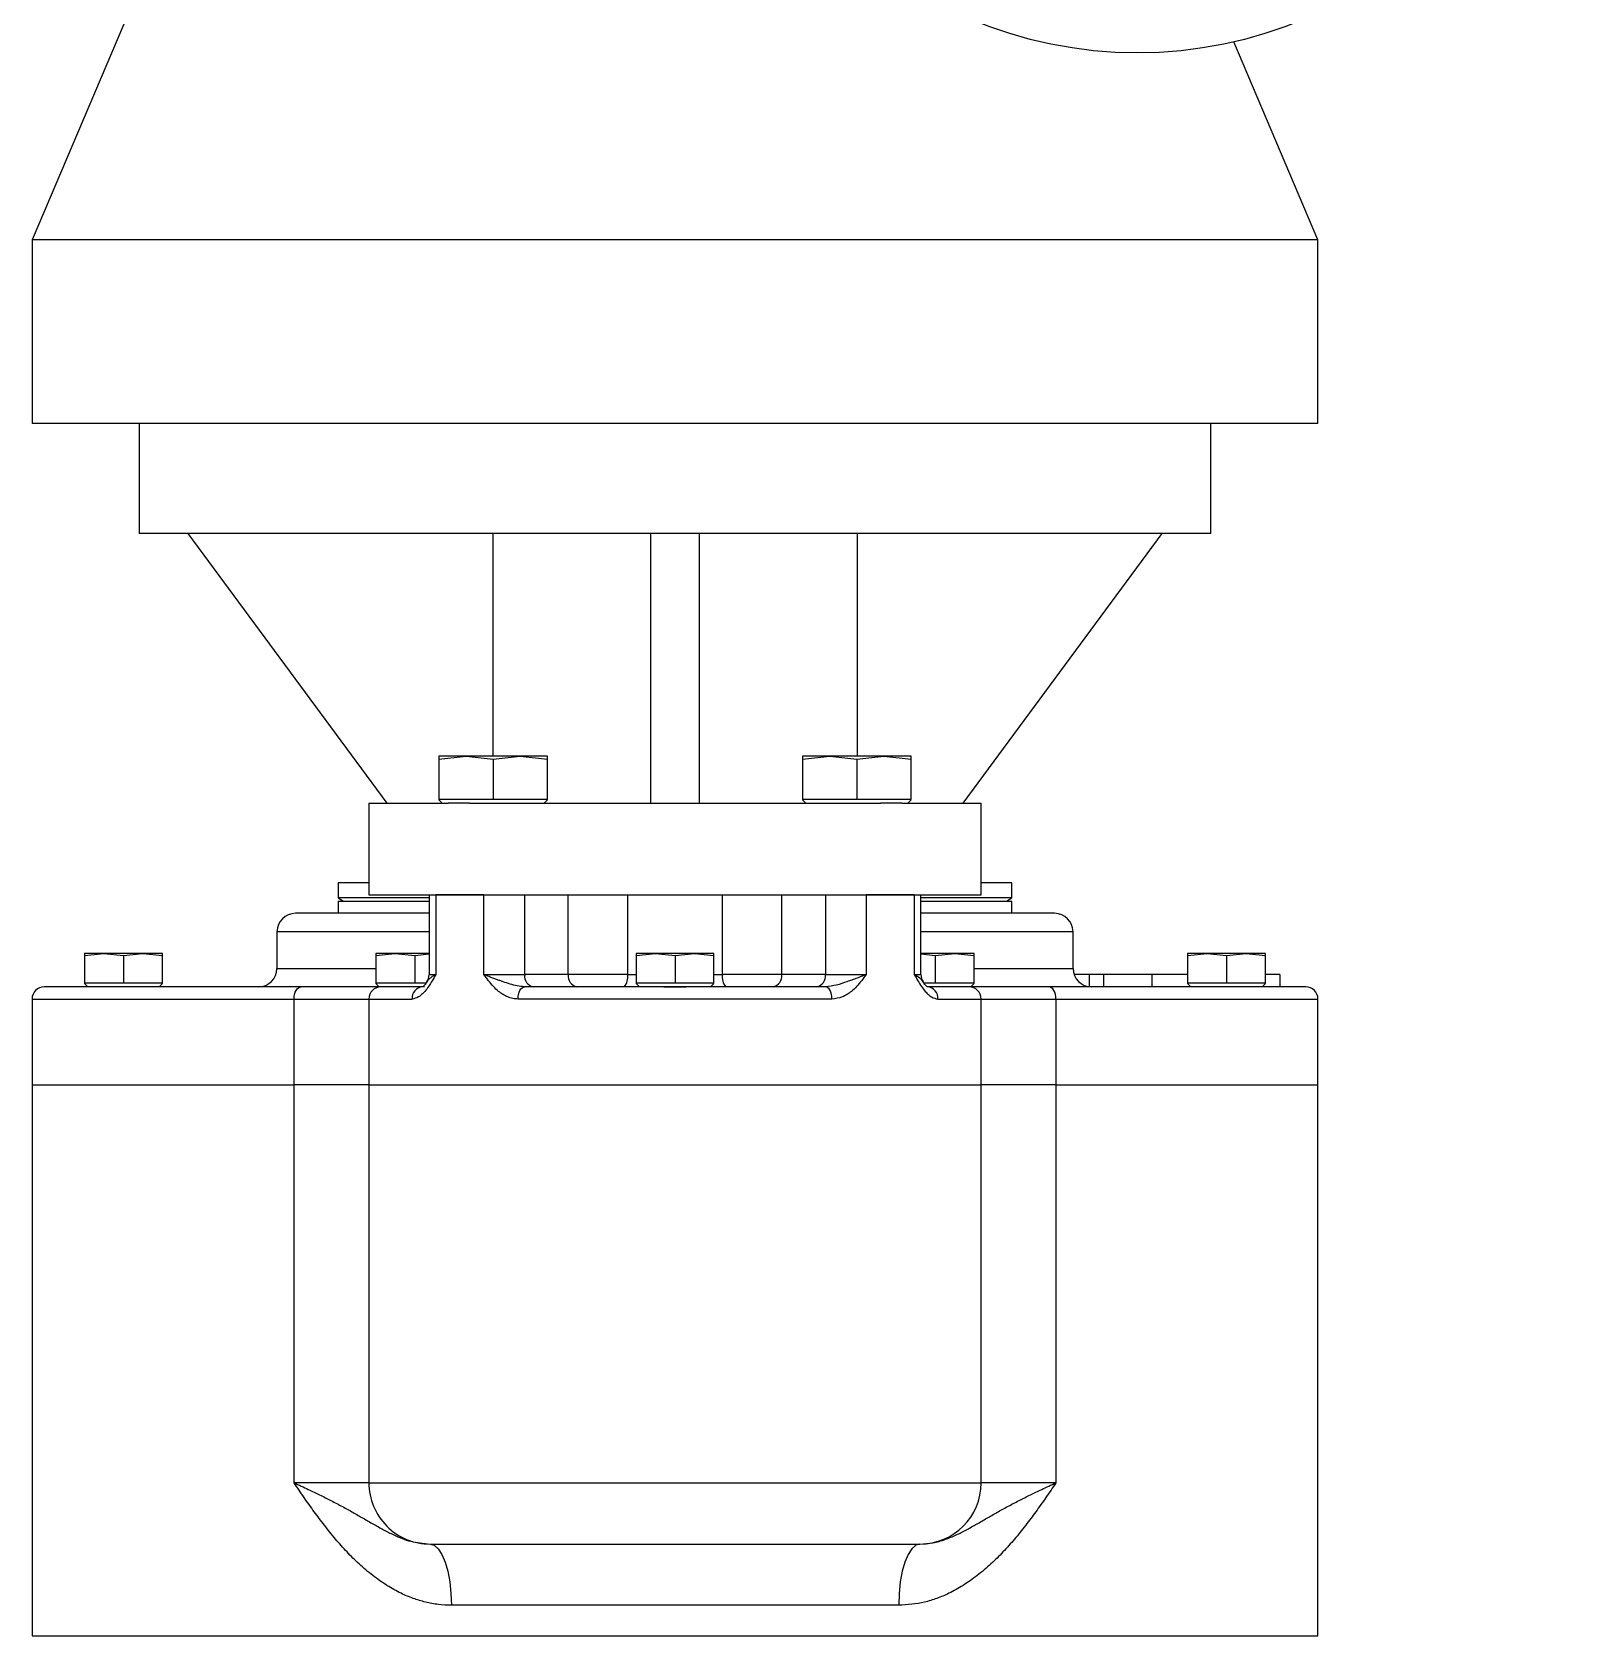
# Model space of a CAD drawing. Header units: millimetres. Extents: x 284 to 3312, y -237 to 1155.
# Drawn here: x 2250.7 to 2501.2, y 447.3 to 709.2 of the extents above; entities that cross this region are included whole.
import ezdxf

# ---------------------------------------------------------------- set-up
doc = ezdxf.new("R2010")
doc.units = ezdxf.units.MM

msp = doc.modelspace()

# ---------------------------------------------------------------- linework, layer by layer
at = {"color": 7, "linetype": 'Continuous', "lineweight": 25}
for p, q in [((2267.74, 715.334), (2250.74, 675.334)), ((2460.74, 675.334), (2447.013, 707.634)), ((2250.74, 675.334), (2250.74, 645.334)), ((2460.74, 675.334), (2250.74, 675.334)), ((2460.74, 645.334), (2460.74, 675.334)), ((2460.74, 645.334), (2250.74, 645.334)), ((2268.24, 645.334), (2268.24, 627.334)), ((2443.24, 627.334), (2443.24, 645.334)), ((2443.24, 627.334), (2268.24, 627.334)), ((2308.74, 583.334), (2276.24, 627.334)), ((2326.008, 627.334), (2326.008, 591.014)), ((2351.74, 627.334), (2351.74, 583.334)), ((2359.74, 583.334), (2359.74, 627.334)), ((2385.472, 627.334), (2385.472, 591.014)), ((2435.24, 627.334), (2402.74, 583.334)), ((2317.177, 590.515), (2321.609, 591.014)), ((2317.177, 591.014), (2317.177, 590.515)), ((2321.609, 591.014), (2317.177, 591.014)), ((2317.177, 590.515), (2317.177, 583.934)), ((2321.609, 591.014), (2326.042, 590.515)), ((2330.474, 591.014), (2321.609, 591.014)), ((2326.042, 590.515), (2330.474, 591.014)), ((2326.042, 590.515), (2326.042, 583.934)), ((2330.474, 591.014), (2334.907, 590.515)), ((2334.907, 591.014), (2330.474, 591.014)), ((2334.907, 590.515), (2334.907, 591.014)), ((2334.907, 583.934), (2334.907, 590.515)), ((2376.574, 590.515), (2381.006, 591.014)), ((2376.574, 591.014), (2376.574, 590.515)), ((2381.006, 591.014), (2376.574, 591.014)), ((2376.574, 590.515), (2376.574, 583.934)), ((2381.006, 591.014), (2385.439, 590.515)), ((2389.871, 591.014), (2381.006, 591.014)), ((2385.439, 590.515), (2389.871, 591.014)), ((2385.439, 590.515), (2385.439, 583.934)), ((2389.871, 591.014), (2394.304, 590.515)), ((2394.304, 591.014), (2389.871, 591.014)), ((2394.304, 590.515), (2394.304, 591.014)), ((2394.304, 583.934), (2394.304, 590.515)), ((2305.74, 583.334), (2305.74, 568.334)), ((2305.74, 583.334), (2318.679, 583.334)), ((2320.793, 583.934), (2317.177, 583.934)), ((2317.177, 583.934), (2317.177, 583.884)), ((2317.177, 583.884), (2317.727, 583.334)), ((2322.176, 583.334), (2318.679, 583.334)), ((2322.426, 583.934), (2320.793, 583.934)), ((2322.176, 583.334), (2389.304, 583.334)), ((2326.042, 583.934), (2322.426, 583.934)), ((2329.658, 583.934), (2326.042, 583.934)), ((2331.291, 583.934), (2329.658, 583.934)), ((2334.907, 583.934), (2331.291, 583.934)), ((2334.357, 583.334), (2334.907, 583.884)), ((2380.189, 583.934), (2376.574, 583.934)), ((2376.574, 583.934), (2376.574, 583.884)), ((2376.574, 583.884), (2377.124, 583.334)), ((2381.823, 583.934), (2380.189, 583.934)), ((2385.439, 583.934), (2381.823, 583.934)), ((2389.054, 583.934), (2385.439, 583.934)), ((2390.688, 583.934), (2389.054, 583.934)), ((2392.801, 583.334), (2389.304, 583.334)), ((2394.304, 583.934), (2390.688, 583.934)), ((2392.801, 583.334), (2405.74, 583.334)), ((2393.754, 583.334), (2394.304, 583.884)), ((2405.74, 568.334), (2405.74, 583.334)), ((2300.74, 570.334), (2300.74, 567.834)), ((2305.74, 570.334), (2300.74, 570.334)), ((2305.74, 568.334), (2405.74, 568.334)), ((2315.582, 568.334), (2315.582, 555.334)), ((2316.675, 568.334), (2316.675, 555.334)), ((2324.532, 568.334), (2316.675, 568.334)), ((2324.532, 555.334), (2324.532, 568.334)), ((2331.188, 555.334), (2331.188, 568.334)), ((2338.316, 555.334), (2338.316, 568.334)), ((2347.975, 568.334), (2347.975, 555.334)), ((2363.505, 555.334), (2363.505, 568.334)), ((2373.164, 555.334), (2373.164, 568.334)), ((2380.292, 568.334), (2380.292, 555.334)), ((2386.948, 568.334), (2386.948, 555.334)), ((2394.805, 568.334), (2386.948, 568.334)), ((2394.805, 568.334), (2394.805, 555.334)), ((2395.898, 555.334), (2395.898, 568.334)), ((2410.74, 570.334), (2405.74, 570.334)), ((2410.74, 567.834), (2410.74, 570.334)), ((2300.74, 567.834), (2301.606, 567.334)), ((2315.582, 567.834), (2300.74, 567.834)), ((2300.74, 567.334), (2300.74, 565.334)), ((2300.74, 567.334), (2315.582, 567.334)), ((2410.74, 567.834), (2395.898, 567.834)), ((2395.898, 567.334), (2410.74, 567.334)), ((2409.874, 567.334), (2410.74, 567.834)), ((2410.74, 565.334), (2410.74, 567.334)), ((2290.74, 562.334), (2290.74, 556.334)), ((2315.582, 562.334), (2290.74, 562.334)), ((2420.74, 562.334), (2395.898, 562.334)), ((2420.74, 556.334), (2420.74, 562.334)), ((2259.297, 558.426), (2262.479, 558.784)), ((2259.297, 558.784), (2259.297, 558.426)), ((2262.479, 558.784), (2259.297, 558.784)), ((2259.297, 558.426), (2259.297, 553.934)), ((2262.479, 558.784), (2265.662, 558.426)), ((2268.844, 558.784), (2262.479, 558.784)), ((2265.662, 558.426), (2268.844, 558.784)), ((2265.662, 558.426), (2265.662, 553.934)), ((2268.844, 558.784), (2272.027, 558.426)), ((2272.027, 558.784), (2268.844, 558.784)), ((2272.027, 558.426), (2272.027, 558.784)), ((2272.027, 553.934), (2272.027, 558.426)), ((2306.875, 558.426), (2310.058, 558.784)), ((2306.875, 558.784), (2306.875, 558.426)), ((2310.058, 558.784), (2306.875, 558.784)), ((2306.875, 558.426), (2306.875, 553.934)), ((2310.058, 558.784), (2313.24, 558.426)), ((2315.582, 558.784), (2310.058, 558.784)), ((2313.24, 558.426), (2315.582, 558.69)), ((2313.24, 558.426), (2313.24, 553.934)), ((2349.375, 558.426), (2352.558, 558.784)), ((2349.375, 558.784), (2349.375, 558.426)), ((2352.558, 558.784), (2349.375, 558.784)), ((2349.375, 558.426), (2349.375, 553.934)), ((2352.558, 558.784), (2355.74, 558.426)), ((2358.923, 558.784), (2352.558, 558.784)), ((2355.74, 558.426), (2358.923, 558.784)), ((2355.74, 558.426), (2355.74, 553.934)), ((2358.923, 558.784), (2362.105, 558.426)), ((2362.105, 558.784), (2358.923, 558.784)), ((2362.105, 558.426), (2362.105, 558.784)), ((2362.105, 553.934), (2362.105, 558.426)), ((2401.423, 558.784), (2395.898, 558.784)), ((2395.898, 558.69), (2398.24, 558.426)), ((2398.24, 558.426), (2401.423, 558.784)), ((2398.24, 558.426), (2398.24, 553.934)), ((2401.423, 558.784), (2404.605, 558.426)), ((2404.605, 558.784), (2401.423, 558.784)), ((2404.605, 558.426), (2404.605, 558.784)), ((2404.605, 553.934), (2404.605, 558.426)), ((2439.453, 558.426), (2442.636, 558.784)), ((2439.453, 558.784), (2439.453, 558.426)), ((2442.636, 558.784), (2439.453, 558.784)), ((2439.453, 558.426), (2439.453, 553.934)), ((2442.636, 558.784), (2445.818, 558.426)), ((2449.001, 558.784), (2442.636, 558.784)), ((2445.818, 558.426), (2449.001, 558.784)), ((2445.818, 558.426), (2445.818, 553.934)), ((2449.001, 558.784), (2452.183, 558.426)), ((2452.183, 558.784), (2449.001, 558.784)), ((2452.183, 558.426), (2452.183, 558.784)), ((2452.183, 553.934), (2452.183, 558.426)), ((2290.74, 556.334), (2306.875, 556.334)), ((2315.582, 555.334), (2316.675, 555.334)), ((2315.582, 555.334), (2316.675, 555.334)), ((2324.532, 555.334), (2331.188, 555.334)), ((2324.532, 555.334), (2331.188, 555.334)), ((2338.316, 555.334), (2331.188, 555.334)), ((2338.316, 555.334), (2331.188, 555.334)), ((2347.975, 555.334), (2338.316, 555.334)), ((2347.975, 555.334), (2338.316, 555.334)), ((2347.975, 555.334), (2349.375, 555.334)), ((2347.975, 555.334), (2349.375, 555.334)), ((2362.105, 555.334), (2363.505, 555.334)), ((2362.105, 555.334), (2363.505, 555.334)), ((2373.164, 555.334), (2363.505, 555.334)), ((2373.164, 555.334), (2363.505, 555.334)), ((2380.292, 555.334), (2373.164, 555.334)), ((2380.292, 555.334), (2373.164, 555.334)), ((2380.292, 555.334), (2386.948, 555.334)), ((2380.292, 555.334), (2386.948, 555.334)), ((2394.805, 555.334), (2395.898, 555.334)), ((2394.805, 555.334), (2395.898, 555.334)), ((2404.605, 556.334), (2420.74, 556.334)), ((2423.355, 555.334), (2420.912, 555.334)), ((2423.355, 555.334), (2423.355, 553.359)), ((2425.74, 555.334), (2423.355, 555.334)), ((2433.59, 555.334), (2425.74, 555.334)), ((2425.74, 555.334), (2425.74, 553.334)), ((2433.59, 555.334), (2433.59, 553.334)), ((2439.453, 555.334), (2433.59, 555.334)), ((2454.53, 555.334), (2454.53, 553.334)), ((2261.787, 553.934), (2259.297, 553.934)), ((2259.297, 553.934), (2259.297, 553.884)), ((2259.297, 553.884), (2259.847, 553.334)), ((2271.477, 553.334), (2259.847, 553.334)), ((2263.172, 553.934), (2261.787, 553.934)), ((2265.662, 553.934), (2263.172, 553.934)), ((2268.152, 553.934), (2265.662, 553.934)), ((2269.537, 553.934), (2268.152, 553.934)), ((2272.027, 553.934), (2269.537, 553.934)), ((2271.477, 553.334), (2272.027, 553.884)), ((2309.365, 553.934), (2306.875, 553.934)), ((2306.875, 553.934), (2306.875, 553.884)), ((2309.365, 553.934), (2306.875, 553.934)), ((2306.875, 553.934), (2306.875, 553.884)), ((2306.875, 553.884), (2307.425, 553.334)), ((2306.875, 553.884), (2307.425, 553.334)), ((2314.814, 553.334), (2307.425, 553.334)), ((2314.814, 553.334), (2307.425, 553.334)), ((2310.75, 553.934), (2309.365, 553.934)), ((2310.75, 553.934), (2309.365, 553.934)), ((2313.24, 553.934), (2310.75, 553.934)), ((2313.24, 553.934), (2310.75, 553.934)), ((2315.056, 553.934), (2313.24, 553.934)), ((2315.056, 553.934), (2313.24, 553.934)), ((2351.865, 553.934), (2349.375, 553.934)), ((2349.375, 553.934), (2349.375, 553.884)), ((2351.865, 553.934), (2349.375, 553.934)), ((2349.375, 553.934), (2349.375, 553.884)), ((2349.375, 553.884), (2349.925, 553.334)), ((2349.375, 553.884), (2349.925, 553.334)), ((2353.25, 553.934), (2351.865, 553.934)), ((2353.25, 553.934), (2351.865, 553.934)), ((2361.555, 553.334), (2352.287, 553.334)), ((2361.555, 553.334), (2352.287, 553.334)), ((2355.74, 553.934), (2353.25, 553.934)), ((2355.74, 553.934), (2353.25, 553.934)), ((2358.23, 553.934), (2355.74, 553.934)), ((2358.23, 553.934), (2355.74, 553.934)), ((2359.615, 553.934), (2358.23, 553.934)), ((2359.615, 553.934), (2358.23, 553.934)), ((2362.105, 553.934), (2359.615, 553.934)), ((2362.105, 553.934), (2359.615, 553.934)), ((2361.555, 553.334), (2362.105, 553.884)), ((2361.555, 553.334), (2362.105, 553.884)), ((2398.24, 553.934), (2396.424, 553.934)), ((2398.24, 553.934), (2396.424, 553.934)), ((2404.055, 553.334), (2396.935, 553.334)), ((2404.055, 553.334), (2396.935, 553.334)), ((2400.73, 553.934), (2398.24, 553.934)), ((2400.73, 553.934), (2398.24, 553.934)), ((2402.115, 553.934), (2400.73, 553.934)), ((2402.115, 553.934), (2400.73, 553.934)), ((2404.605, 553.934), (2402.115, 553.934)), ((2404.605, 553.934), (2402.115, 553.934)), ((2404.055, 553.334), (2404.605, 553.884)), ((2404.055, 553.334), (2404.605, 553.884)), ((2441.944, 553.934), (2439.453, 553.934)), ((2439.453, 553.934), (2439.453, 553.884)), ((2439.453, 553.884), (2440.003, 553.334)), ((2451.633, 553.334), (2440.003, 553.334)), ((2443.328, 553.934), (2441.944, 553.934)), ((2445.818, 553.934), (2443.328, 553.934)), ((2448.309, 553.934), (2445.818, 553.934)), ((2449.693, 553.934), (2448.309, 553.934)), ((2452.183, 553.934), (2449.693, 553.934)), ((2451.633, 553.334), (2452.183, 553.884)), ((2250.74, 551.334), (2250.74, 537.334)), ((2250.74, 551.334), (2293.521, 551.334)), ((2293.521, 551.334), (2305.742, 551.334)), ((2293.521, 551.334), (2305.742, 551.334)), ((2293.521, 537.334), (2293.521, 551.334)), ((2305.742, 551.334), (2312.8, 551.334)), ((2305.742, 551.334), (2305.742, 537.334)), ((2305.742, 551.334), (2312.8, 551.334)), ((2381.355, 551.334), (2330.125, 551.334)), ((2381.355, 551.334), (2330.125, 551.334)), ((2398.68, 551.334), (2405.738, 551.334)), ((2398.68, 551.334), (2405.738, 551.334)), ((2405.738, 551.334), (2417.96, 551.334)), ((2405.738, 537.334), (2405.738, 551.334)), ((2405.738, 551.334), (2417.96, 551.334)), ((2417.96, 551.334), (2460.74, 551.334)), ((2417.96, 551.334), (2417.96, 537.334)), ((2460.74, 537.334), (2460.74, 551.334)), ((2250.74, 537.334), (2250.74, 447.334)), ((2250.74, 537.334), (2293.521, 537.334)), ((2305.742, 537.334), (2293.521, 537.334)), ((2305.742, 537.334), (2293.521, 537.334)), ((2293.521, 472.334), (2293.521, 537.334)), ((2305.742, 537.334), (2405.738, 537.334)), ((2305.742, 537.334), (2405.738, 537.334)), ((2305.742, 537.334), (2305.742, 472.334)), ((2417.96, 537.334), (2405.738, 537.334)), ((2417.96, 537.334), (2405.738, 537.334)), ((2405.738, 472.334), (2405.738, 537.334)), ((2417.96, 537.334), (2460.74, 537.334)), ((2417.96, 537.334), (2417.96, 472.334)), ((2460.74, 447.334), (2460.74, 537.334)), ((2305.742, 472.334), (2293.521, 472.334)), ((2305.742, 472.334), (2405.738, 472.334)), ((2417.96, 472.334), (2405.738, 472.334)), ((2392.268, 452.334), (2319.212, 452.334)), ((2250.74, 447.334), (2460.74, 447.334))]:
    msp.add_line(p, q, dxfattribs=at)
at = {"color": 7, "linetype": 'Continuous', "lineweight": 25, "flags": 128}
for points in [[(2293.521, 551.334), (2293.543, 551.725), (2293.611, 552.1), (2293.72, 552.445), (2293.868, 552.749), (2294.047, 552.997), (2294.252, 553.182), (2294.474, 553.296), (2294.706, 553.334)], [(2293.521, 551.334), (2293.543, 551.725), (2293.611, 552.1), (2293.72, 552.445), (2293.868, 552.749), (2294.047, 552.997), (2294.252, 553.182), (2294.474, 553.296), (2294.706, 553.334)], [(2330.125, 551.334), (2330.144, 551.725), (2330.203, 552.1), (2330.297, 552.445), (2330.425, 552.749), (2330.58, 552.997), (2330.757, 553.182), (2330.949, 553.296), (2331.149, 553.334)], [(2330.125, 551.334), (2330.144, 551.725), (2330.203, 552.1), (2330.297, 552.445), (2330.425, 552.749), (2330.58, 552.997), (2330.757, 553.182), (2330.949, 553.296), (2331.149, 553.334)], [(2381.355, 551.334), (2381.336, 551.725), (2381.277, 552.1), (2381.183, 552.445), (2381.055, 552.749), (2380.9, 552.997), (2380.723, 553.182), (2380.531, 553.296), (2380.331, 553.334)], [(2381.355, 551.334), (2381.336, 551.725), (2381.277, 552.1), (2381.183, 552.445), (2381.055, 552.749), (2380.9, 552.997), (2380.723, 553.182), (2380.531, 553.296), (2380.331, 553.334)], [(2417.96, 551.334), (2417.937, 551.725), (2417.869, 552.1), (2417.76, 552.445), (2417.612, 552.749), (2417.433, 552.997), (2417.228, 553.182), (2417.006, 553.296), (2416.774, 553.334)], [(2417.96, 551.334), (2417.937, 551.725), (2417.869, 552.1), (2417.76, 552.445), (2417.612, 552.749), (2417.433, 552.997), (2417.228, 553.182), (2417.006, 553.296), (2416.774, 553.334)], [(2315.733, 462.334), (2316.411, 462.142), (2317.064, 461.573), (2317.665, 460.649), (2318.193, 459.405), (2318.625, 457.89), (2318.947, 456.161), (2319.145, 454.285), (2319.212, 452.334)], [(2395.747, 462.334), (2395.069, 462.142), (2394.416, 461.573), (2393.815, 460.649), (2393.287, 459.405), (2392.855, 457.89), (2392.533, 456.161), (2392.335, 454.285), (2392.268, 452.334)]]:
    msp.add_lwpolyline(points, dxfattribs=at)
at = {"color": 7, "linetype": 'Continuous', "lineweight": 25}
msp.add_circle((2431.24, 775.834), 70, dxfattribs=at)
for centre, radius, start, end in [((2293.74, 562.334), 3, 90, 180), ((2417.74, 562.334), 3, 0, 90), ((2287.74, 556.334), 3, 270, 0), ((2313.582, 555.334), 2, 323.96245, 0), ((2313.582, 555.334), 2, 323.96245, 0), ((2332.956, 555.084), 1.785, 171.95053, 258.57825), ((2332.956, 555.084), 1.785, 171.95053, 258.57825), ((2340.084, 555.084), 1.785, 171.95053, 258.57825), ((2340.084, 555.084), 1.785, 171.95053, 258.57825), ((2345.655, 554.868), 2.367, 319.60931, 11.36905), ((2345.655, 554.868), 2.367, 319.60931, 11.36905), ((2365.825, 554.868), 2.367, 168.63095, 220.39069), ((2365.825, 554.868), 2.367, 168.63095, 220.39069), ((2371.396, 555.084), 1.785, 281.42175, 8.04947), ((2371.396, 555.084), 1.785, 281.42175, 8.04947), ((2378.524, 555.084), 1.785, 281.42175, 8.04947), ((2378.524, 555.084), 1.785, 281.42175, 8.04947), ((2397.898, 555.334), 2, 180, 216.07276), ((2397.898, 555.334), 2, 180, 216.07276), ((2423.74, 556.334), 3, 180, 270), ((2252.74, 551.334), 2, 90, 180), ((2307.742, 551.334), 2, 90.00124, 180.00124), ((2307.742, 551.334), 2, 90.00124, 180.00124), ((2314.67, 551.466), 1.875, 94.67454, 184.01334), ((2314.67, 551.466), 1.875, 94.67454, 184.01334), ((2396.81, 551.466), 1.875, 355.98666, 85.32546), ((2396.81, 551.466), 1.875, 355.98666, 85.32546), ((2403.738, 551.334), 2, 359.99876, 89.99876), ((2403.738, 551.334), 2, 359.99876, 89.99876), ((2458.74, 551.334), 2, 0, 90), ((2315.742, 472.334), 10, 179.99876, 269.99876), ((2395.738, 472.334), 10, 270.00124, 0.00124)]:
    msp.add_arc(centre, radius, start, end, dxfattribs=at)
for points, knots in [([(2315.582, 565.334), (2314.332, 565.334), (2311.467, 565.334), (2307.536, 565.334), (2303.765, 565.334), (2300.589, 565.334), (2297.746, 565.334), (2295.498, 565.334), (2294.009, 565.334), (2293.829, 565.334), (2293.74, 565.334)], [0, 0, 0, 0, 0.0924519, 0.212015, 0.3309421, 0.4486175, 0.5644636, 0.7138229, 0.8590962, 1, 1, 1, 1]), ([(2417.74, 565.334), (2417.651, 565.334), (2417.471, 565.334), (2415.982, 565.334), (2413.734, 565.334), (2410.891, 565.334), (2407.715, 565.334), (2403.944, 565.334), (2400.013, 565.334), (2397.148, 565.334), (2395.898, 565.334)], [0, 0, 0, 0, 0.14090817, 0.28618586, 0.43553638, 0.55138254, 0.66905786, 0.78798502, 0.90754813, 1, 1, 1, 1]), ([(2316.675, 555.334), (2316.48, 554.996), (2316.09, 554.321), (2315.5, 553.38), (2314.923, 552.613), (2314.376, 552.05), (2313.682, 551.503), (2313.155, 551.402), (2312.8, 551.334)], [0, 0, 0, 0, 0.1703991, 0.3399697, 0.5013435, 0.629037, 0.7505794, 1, 1, 1, 1]), ([(2316.675, 555.334), (2316.48, 554.996), (2316.09, 554.321), (2315.5, 553.38), (2314.923, 552.613), (2314.376, 552.05), (2313.682, 551.503), (2313.155, 551.402), (2312.8, 551.334)], [0, 0, 0, 0, 0.1703991, 0.3399697, 0.5013435, 0.629037, 0.7505794, 1, 1, 1, 1]), ([(2316.675, 555.334), (2316.533, 555.254), (2316.273, 555.109), (2315.981, 554.914), (2315.69, 554.694), (2315.432, 554.449), (2315.253, 554.243), (2315.199, 554.158), (2315.199, 554.158)], [0, 0, 0, 0, 0.2044903, 0.371412, 0.5007033, 0.7662328, 0.999841, 1, 1, 1, 1]), ([(2316.675, 555.334), (2316.533, 555.254), (2316.273, 555.109), (2315.981, 554.914), (2315.69, 554.694), (2315.432, 554.449), (2315.253, 554.243), (2315.199, 554.158), (2315.199, 554.158)], [0, 0, 0, 0, 0.2044903, 0.371412, 0.5007033, 0.7662328, 0.999841, 1, 1, 1, 1]), ([(2330.125, 551.334), (2329.838, 551.351), (2329.257, 551.385), (2328.431, 551.65), (2327.647, 552.047), (2326.856, 552.614), (2326.057, 553.38), (2325.272, 554.322), (2324.779, 554.996), (2324.532, 555.334)], [0, 0, 0, 0, 0.1231233, 0.2500724, 0.3715046, 0.4990948, 0.660325, 0.8298602, 1, 1, 1, 1]), ([(2331.149, 553.334), (2330.755, 553.365), (2329.967, 553.427), (2328.802, 553.77), (2327.863, 554.082), (2327.124, 554.342), (2326.575, 554.539), (2325.981, 554.759), (2325.275, 555.024), (2324.806, 555.22), (2324.532, 555.334)], [0, 0, 0, 0, 0.1640798, 0.3286524, 0.5000335, 0.5761362, 0.6593591, 0.7496847, 0.8537127, 1, 1, 1, 1]), ([(2330.125, 551.334), (2329.838, 551.351), (2329.257, 551.385), (2328.431, 551.65), (2327.647, 552.047), (2326.856, 552.614), (2326.057, 553.38), (2325.272, 554.322), (2324.779, 554.996), (2324.532, 555.334)], [0, 0, 0, 0, 0.1231233, 0.2500724, 0.3715046, 0.4990948, 0.660325, 0.8298602, 1, 1, 1, 1]), ([(2331.149, 553.334), (2330.755, 553.365), (2329.967, 553.427), (2328.802, 553.77), (2327.863, 554.082), (2327.124, 554.342), (2326.575, 554.539), (2325.981, 554.759), (2325.275, 555.024), (2324.806, 555.22), (2324.532, 555.334)], [0, 0, 0, 0, 0.1640798, 0.3286524, 0.5000335, 0.5761362, 0.6593591, 0.7496847, 0.8537127, 1, 1, 1, 1]), ([(2386.948, 555.334), (2386.758, 555.254), (2386.414, 555.109), (2385.911, 554.914), (2385.327, 554.695), (2384.648, 554.444), (2383.533, 554.056), (2382.126, 553.544), (2380.929, 553.404), (2380.331, 553.334)], [0, 0, 0, 0, 0.10230206, 0.18580936, 0.25049098, 0.38332962, 0.50019873, 0.75039088, 1, 1, 1, 1]), ([(2386.948, 555.334), (2386.758, 555.254), (2386.414, 555.109), (2385.911, 554.914), (2385.327, 554.695), (2384.648, 554.444), (2383.533, 554.056), (2382.126, 553.544), (2380.929, 553.404), (2380.331, 553.334)], [0, 0, 0, 0, 0.10230206, 0.18580936, 0.25049098, 0.38332962, 0.50019873, 0.75039088, 1, 1, 1, 1]), ([(2386.948, 555.334), (2386.701, 554.996), (2386.208, 554.321), (2385.422, 553.38), (2384.625, 552.613), (2383.833, 552.05), (2382.796, 551.503), (2381.935, 551.402), (2381.355, 551.334)], [0, 0, 0, 0, 0.1703991, 0.3399697, 0.5013435, 0.629037, 0.7505794, 1, 1, 1, 1]), ([(2386.948, 555.334), (2386.701, 554.996), (2386.208, 554.321), (2385.422, 553.38), (2384.625, 552.613), (2383.833, 552.05), (2382.796, 551.503), (2381.935, 551.402), (2381.355, 551.334)], [0, 0, 0, 0, 0.1703991, 0.3399697, 0.5013435, 0.629037, 0.7505794, 1, 1, 1, 1]), ([(2394.805, 555.334), (2395, 554.996), (2395.39, 554.322), (2395.98, 553.38), (2396.557, 552.613), (2397.104, 552.05), (2397.798, 551.503), (2398.325, 551.402), (2398.68, 551.334)], [0, 0, 0, 0, 0.1702871, 0.3399692, 0.5013391, 0.6290399, 0.7505772, 1, 1, 1, 1]), ([(2396.281, 554.157), (2396.121, 554.354), (2395.8, 554.749), (2395.137, 555.139), (2394.805, 555.334)], [0, 0, 0, 0, 0.4994599, 1, 1, 1, 1]), ([(2394.805, 555.334), (2395, 554.996), (2395.39, 554.322), (2395.98, 553.38), (2396.557, 552.613), (2397.104, 552.05), (2397.798, 551.503), (2398.325, 551.402), (2398.68, 551.334)], [0, 0, 0, 0, 0.1702871, 0.3399692, 0.5013391, 0.6290399, 0.7505772, 1, 1, 1, 1]), ([(2396.281, 554.157), (2396.121, 554.354), (2395.8, 554.749), (2395.137, 555.139), (2394.805, 555.334)], [0, 0, 0, 0, 0.4994599, 1, 1, 1, 1]), ([(2454.53, 555.334), (2454.496, 555.334), (2454.439, 555.334), (2453.85, 555.334), (2453.084, 555.334), (2452.46, 555.334), (2452.183, 555.334)], [0, 0, 0, 0, 0.3272121, 0.5674413, 0.8083817, 1, 1, 1, 1]), ([(2294.706, 553.334), (2292.633, 553.334), (2288.467, 553.334), (2282.677, 553.334), (2277.233, 553.334), (2272.228, 553.334), (2267.708, 553.334), (2263.732, 553.334), (2260.334, 553.334), (2257.543, 553.334), (2255.377, 553.334), (2253.855, 553.334), (2252.913, 553.334), (2252.798, 553.334), (2252.74, 553.334)], [0, 0, 0, 0, 0.0813179, 0.1635131, 0.246528, 0.3307069, 0.4152196, 0.5, 0.5847756, 0.6692884, 0.753472, 0.8364822, 0.9186798, 1, 1, 1, 1]), ([(2307.742, 553.334), (2307.691, 553.334), (2307.588, 553.334), (2306.898, 553.334), (2305.815, 553.334), (2304.295, 553.334), (2302.39, 553.334), (2300.128, 553.334), (2297.582, 553.334), (2295.664, 553.334), (2294.706, 553.334)], [0, 0, 0, 0, 0.1232954, 0.2465996, 0.373291, 0.4999999, 0.6266914, 0.7534003, 0.8766958, 1, 1, 1, 1]), ([(2307.742, 553.334), (2307.691, 553.334), (2307.588, 553.334), (2306.898, 553.334), (2305.815, 553.334), (2304.295, 553.334), (2302.39, 553.334), (2300.128, 553.334), (2297.582, 553.334), (2295.664, 553.334), (2294.706, 553.334)], [0, 0, 0, 0, 0.1232954, 0.2465996, 0.373291, 0.4999999, 0.6266914, 0.7534003, 0.8766958, 1, 1, 1, 1]), ([(2314.518, 553.334), (2313.507, 553.334), (2311.477, 553.334), (2309.408, 553.334), (2308.04, 553.334), (2307.841, 553.334), (2307.742, 553.334)], [0, 0, 0, 0, 0.2489055, 0.5, 0.7510945, 1, 1, 1, 1]), ([(2314.518, 553.334), (2313.507, 553.334), (2311.477, 553.334), (2309.408, 553.334), (2308.04, 553.334), (2307.841, 553.334), (2307.742, 553.334)], [0, 0, 0, 0, 0.2489055, 0.5, 0.7510945, 1, 1, 1, 1]), ([(2315.199, 554.158), (2315.082, 553.954), (2314.848, 553.547), (2314.628, 553.405), (2314.518, 553.334)], [0, 0, 0, 0, 0.50050379, 1, 1, 1, 1]), ([(2315.199, 554.158), (2315.082, 553.954), (2314.848, 553.547), (2314.628, 553.405), (2314.518, 553.334)], [0, 0, 0, 0, 0.50050379, 1, 1, 1, 1]), ([(2352.061, 553.334), (2350.233, 553.334), (2346.563, 553.334), (2341.193, 553.334), (2335.99, 553.334), (2332.759, 553.334), (2331.149, 553.334)], [0, 0, 0, 0, 0.2491674, 0.5, 0.7508326, 1, 1, 1, 1]), ([(2352.061, 553.334), (2350.233, 553.334), (2346.563, 553.334), (2341.193, 553.334), (2335.99, 553.334), (2332.759, 553.334), (2331.149, 553.334)], [0, 0, 0, 0, 0.2491674, 0.5, 0.7508326, 1, 1, 1, 1]), ([(2359.419, 553.334), (2358.193, 553.303), (2355.74, 553.239), (2353.288, 553.303), (2352.061, 553.334)], [0, 0, 0, 0, 0.4998399, 1, 1, 1, 1]), ([(2359.419, 553.334), (2358.193, 553.303), (2355.74, 553.239), (2353.288, 553.303), (2352.061, 553.334)], [0, 0, 0, 0, 0.4998399, 1, 1, 1, 1]), ([(2380.331, 553.334), (2378.721, 553.334), (2375.49, 553.334), (2370.287, 553.334), (2364.917, 553.334), (2361.247, 553.334), (2359.419, 553.334)], [0, 0, 0, 0, 0.2491674, 0.5, 0.7508326, 1, 1, 1, 1]), ([(2380.331, 553.334), (2378.721, 553.334), (2375.49, 553.334), (2370.287, 553.334), (2364.917, 553.334), (2361.247, 553.334), (2359.419, 553.334)], [0, 0, 0, 0, 0.2491674, 0.5, 0.7508326, 1, 1, 1, 1]), ([(2396.963, 553.334), (2396.852, 553.405), (2396.632, 553.546), (2396.398, 553.953), (2396.281, 554.157)], [0, 0, 0, 0, 0.49941673, 1, 1, 1, 1]), ([(2396.963, 553.334), (2396.852, 553.405), (2396.632, 553.546), (2396.398, 553.953), (2396.281, 554.157)], [0, 0, 0, 0, 0.49941673, 1, 1, 1, 1]), ([(2403.738, 553.334), (2403.639, 553.334), (2403.44, 553.334), (2402.072, 553.334), (2400.003, 553.334), (2397.973, 553.334), (2396.963, 553.334)], [0, 0, 0, 0, 0.2489055, 0.5, 0.7510945, 1, 1, 1, 1]), ([(2403.738, 553.334), (2403.639, 553.334), (2403.44, 553.334), (2402.072, 553.334), (2400.003, 553.334), (2397.973, 553.334), (2396.963, 553.334)], [0, 0, 0, 0, 0.2489055, 0.5, 0.7510945, 1, 1, 1, 1]), ([(2416.774, 553.334), (2415.816, 553.334), (2413.898, 553.334), (2411.353, 553.334), (2409.091, 553.334), (2407.185, 553.334), (2405.665, 553.334), (2404.582, 553.334), (2403.892, 553.334), (2403.789, 553.334), (2403.738, 553.334)], [0, 0, 0, 0, 0.1232954, 0.2465996, 0.373291, 0.4999999, 0.6266914, 0.7534003, 0.8766958, 1, 1, 1, 1]), ([(2416.774, 553.334), (2415.816, 553.334), (2413.898, 553.334), (2411.353, 553.334), (2409.091, 553.334), (2407.185, 553.334), (2405.665, 553.334), (2404.582, 553.334), (2403.892, 553.334), (2403.789, 553.334), (2403.738, 553.334)], [0, 0, 0, 0, 0.1232954, 0.2465996, 0.373291, 0.4999999, 0.6266914, 0.7534003, 0.8766958, 1, 1, 1, 1]), ([(2458.74, 553.334), (2458.683, 553.334), (2458.567, 553.334), (2457.625, 553.334), (2456.103, 553.334), (2453.937, 553.334), (2451.147, 553.334), (2447.748, 553.334), (2443.772, 553.334), (2439.252, 553.334), (2434.247, 553.334), (2428.804, 553.334), (2423.013, 553.334), (2418.847, 553.334), (2416.774, 553.334)], [0, 0, 0, 0, 0.08131792, 0.1635131, 0.24652801, 0.33070687, 0.41521963, 0.5, 0.58477558, 0.66928838, 0.75347199, 0.83648222, 0.91867976, 1, 1, 1, 1]), ([(2293.521, 472.334), (2294.306, 471.978), (2295.744, 471.324), (2297.74, 470.363), (2299.599, 469.428), (2301.411, 468.468), (2303.155, 467.502), (2304.838, 466.54), (2306.486, 465.589), (2308.135, 464.663), (2310.102, 463.673), (2312.486, 462.648), (2314.652, 462.439), (2315.733, 462.334)], [0, 0, 0, 0, 0.0929498, 0.1703306, 0.2503266, 0.3357093, 0.4186122, 0.5001519, 0.5852853, 0.6686621, 0.7504918, 0.8754901, 1, 1, 1, 1]), ([(2319.212, 452.334), (2318.507, 452.36), (2317.08, 452.411), (2314.999, 452.814), (2312.96, 453.432), (2310.846, 454.329), (2308.632, 455.56), (2306.338, 457.174), (2304.171, 459.022), (2302.147, 461.037), (2300.263, 463.155), (2298.493, 465.351), (2296.788, 467.632), (2295.145, 469.95), (2294.062, 471.54), (2293.521, 472.334)], [0, 0, 0, 0, 0.0616724, 0.1248154, 0.1865006, 0.2502562, 0.3286623, 0.4114593, 0.4993031, 0.5811255, 0.6640555, 0.7494856, 0.8298028, 0.9149354, 1, 1, 1, 1]), ([(2417.96, 472.334), (2417.418, 471.54), (2416.335, 469.95), (2414.692, 467.632), (2412.988, 465.351), (2411.217, 463.155), (2409.333, 461.037), (2407.309, 459.022), (2405.142, 457.174), (2402.848, 455.561), (2400.635, 454.327), (2398.519, 453.437), (2395.82, 452.585), (2393.692, 452.435), (2392.268, 452.334)], [0, 0, 0, 0, 0.0851061, 0.170189, 0.2505691, 0.3360134, 0.4189595, 0.5008004, 0.5886589, 0.671472, 0.7498958, 0.8136611, 0.8753611, 1, 1, 1, 1]), ([(2395.747, 462.334), (2396.469, 462.38), (2397.919, 462.472), (2399.862, 463.057), (2401.653, 463.801), (2403.345, 464.666), (2404.994, 465.588), (2406.642, 466.54), (2408.325, 467.502), (2410.07, 468.468), (2411.882, 469.428), (2413.74, 470.363), (2415.736, 471.324), (2417.175, 471.978), (2417.96, 472.334)], [0, 0, 0, 0, 0.0820537, 0.1648391, 0.2496673, 0.3314794, 0.4148395, 0.4999572, 0.5814793, 0.6643656, 0.7497326, 0.8297113, 0.9070748, 1, 1, 1, 1]), ([(2315.742, 462.334), (2315.814, 462.334), (2315.96, 462.334), (2316.956, 462.334), (2318.435, 462.334), (2320.286, 462.334), (2322.351, 462.334), (2324.773, 462.334), (2327.539, 462.334), (2330.599, 462.334), (2333.902, 462.334), (2337.404, 462.334), (2341.409, 462.334), (2345.913, 462.334), (2350.837, 462.334), (2355.74, 462.334), (2360.643, 462.334), (2365.567, 462.334), (2370.071, 462.334), (2374.076, 462.334), (2377.578, 462.334), (2380.881, 462.334), (2383.941, 462.334), (2386.707, 462.334), (2389.129, 462.334), (2391.194, 462.334), (2393.045, 462.334), (2394.524, 462.334), (2395.521, 462.334), (2395.666, 462.334), (2395.738, 462.334)], [0, 0, 0, 0, 0.0388479, 0.0788857, 0.1200373, 0.1521883, 0.1843434, 0.2171695, 0.25, 0.2828261, 0.3156566, 0.3478075, 0.3799627, 0.4211105, 0.4611493, 0.5, 0.5388469, 0.5788857, 0.6200373, 0.6521883, 0.6843434, 0.7171695, 0.75, 0.7828261, 0.8156566, 0.8478075, 0.8799627, 0.9211105, 0.9611502, 1, 1, 1, 1])]:
    msp.add_open_spline(points, degree=3, knots=knots, dxfattribs=at)

doc.saveas('drawing.dxf')
